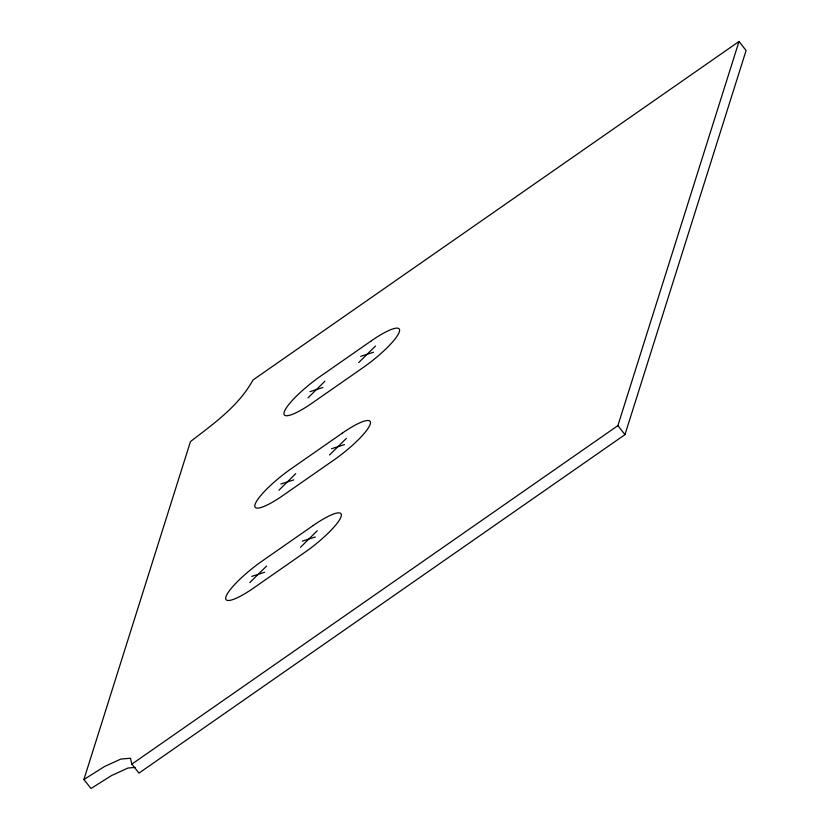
<?xml version="1.0" encoding="UTF-8"?>
<svg xmlns="http://www.w3.org/2000/svg" width="830" height="830" viewBox="0 0 830 830"><rect width="100%" height="100%" fill="white"/><g stroke="black" fill="none" stroke-linecap="round" stroke-linejoin="round"><path stroke-width="1.25" d="M83.903 779.515L190.454 441.57C213.538 423.808 238.718 406.077 252.984 379.995L739.001 41.5L746.097 50.485L624.98 434.619L138.963 773.114L131.866 764.129L130.455 758.226L120.838 759.077L104.497 766.547L83.903 779.515L90.999 788.5L111.583 775.531L127.934 768.051L135.145 767.418M131.866 764.129L617.883 425.634L739.001 41.5M308.023 397.861L324.862 381.281M358.674 362.586L375.502 346.006M278.901 490.24L295.729 473.66M329.541 454.965L346.38 438.385M249.768 582.619L266.606 566.039M300.419 547.343L317.247 530.764M360.635 356.371L373.542 352.231M309.984 391.646L322.901 387.496M331.502 448.75L344.419 444.6M280.862 484.014L293.768 479.875M302.379 541.129L315.296 536.979M251.729 576.394L264.646 572.254M617.883 425.634L624.98 434.619M371.332 340.829L320.691 376.094A40.909 8.279 -38.3 0 0 284.213 412.022A40.909 8.279 -38.3 0 0 312.194 403.038L362.845 367.773A40.909 8.279 -38.3 0 0 399.313 331.855A40.909 8.279 -38.3 0 0 371.332 340.829M342.209 433.208L291.558 468.473A40.909 8.279 -38.3 0 0 255.09 504.391A40.909 8.279 -38.3 0 0 283.072 495.417L333.712 460.152A40.909 8.279 -38.3 0 0 370.19 424.223A40.909 8.279 -38.3 0 0 342.209 433.208M313.086 525.577L262.436 560.852A40.909 8.279 -38.3 0 0 225.957 596.77A40.909 8.279 -38.3 0 0 253.939 587.796L304.589 552.521A40.909 8.279 -38.3 0 0 341.068 516.602A40.909 8.279 -38.3 0 0 313.086 525.577"/></g></svg>
